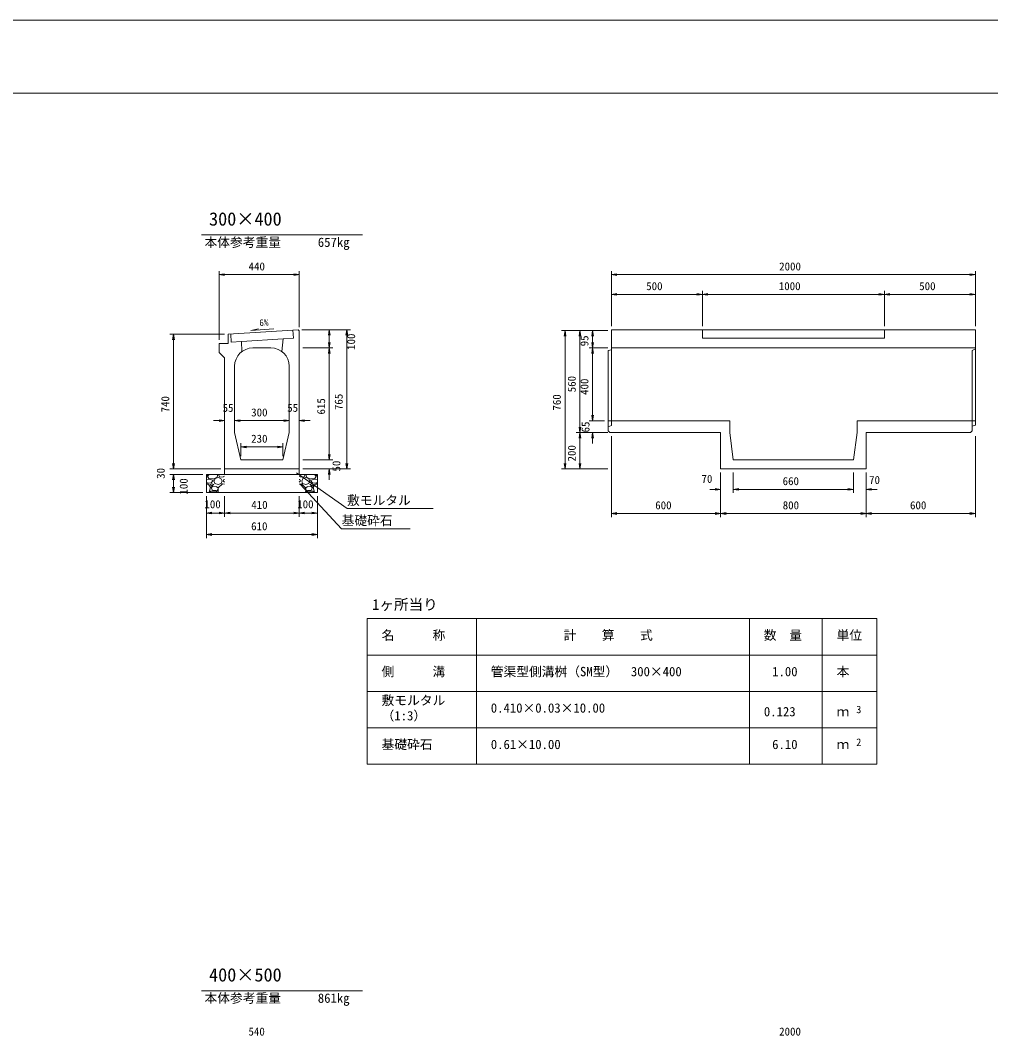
# Model space of a CAD drawing. Units: millimetres on the paper. Extents: x 174 to 1015, y 124 to 718.
# Drawn here: x 594.5 to 861.1, y 438.6 to 717.5 of the extents above; entities that cross this region are included whole.
import ezdxf
from ezdxf.enums import TextEntityAlignment as Align

# ---------------------------------------------------------------- set-up
doc = ezdxf.new("R2010")
doc.units = ezdxf.units.MM
for name, color, linetype, lineweight in [('D-MTR-FRAM（材料表図枠）', 2, 'Continuous', 18), ('D-STR-DIM（寸法）', 7, 'Continuous', 18), ('D-STR-HTXT（旗揚げ）', 7, 'Continuous', 18), ('D-STR-STRn（構造物）', 7, 'Continuous', 18), ('D-STR（構造物外形線）', 1, 'Continuous', 18), ('D-TTL(外枠）', 2, 'Continuous', 18), ('DEFPOINTS_2', 8, 'Continuous', 18)]:
    doc.layers.add(name, color=color, linetype=linetype, lineweight=lineweight)
for name, color, linetype in [('D-MTR-TXT(文字列）', 7, 'Continuous'), ('D-MTR（材料表タイトル）', 7, 'Continuous'), ('D-STR-TXT（文字）', 7, 'Continuous'), ('D-TTL-TXT（文字）', 7, 'Continuous')]:
    doc.layers.add(name, color=color, linetype=linetype)
doc.styles.add('ＭＳ ゴシック', font='')
doc.styles.get('ＭＳ ゴシック').set_extended_font_data('MS Gothic')

msp = doc.modelspace()

# ---------------------------------------------------------------- linework, layer by layer
at = {"layer": 'D-MTR-FRAM（材料表図枠）'}
for p, q in [((689.831, 553.181), (829.831, 553.181)), ((689.831, 513.181), (689.831, 553.181)), ((719.831, 513.181), (719.831, 553.181)), ((794.831, 513.181), (794.831, 553.181)), ((814.831, 521.181), (814.831, 553.181)), ((814.831, 513.181), (814.831, 553.181)), ((829.831, 513.181), (829.831, 553.181)), ((689.831, 543.181), (829.831, 543.181)), ((689.831, 533.181), (829.831, 533.181)), ((689.831, 523.181), (829.831, 523.181)), ((689.831, 513.181), (829.831, 513.181))]:
    msp.add_line(p, q, dxfattribs=at)
at = {"layer": 'D-STR-DIM（寸法）'}
for p, q in [((649.117, 629.778), (649.117, 648.646)), ((649.117, 647.646), (650.617, 647.896)), ((650.617, 647.396), (649.117, 647.646)), ((649.117, 647.646), (650.617, 647.646)), ((669.617, 647.646), (650.617, 647.646)), ((669.617, 647.896), (671.117, 647.646)), ((671.117, 647.646), (669.617, 647.396)), ((671.117, 647.646), (669.617, 647.646)), ((671.117, 633.228), (671.117, 648.646)), ((756.888, 633.528), (756.888, 648.646)), ((756.888, 647.646), (758.388, 647.896)), ((758.388, 647.396), (756.888, 647.646)), ((756.888, 647.646), (758.388, 647.646)), ((855.388, 647.646), (758.388, 647.646)), ((855.388, 647.896), (856.888, 647.646)), ((856.888, 647.646), (855.388, 647.396)), ((856.888, 647.646), (855.388, 647.646)), ((856.888, 633.528), (856.888, 648.646)), ((756.888, 633.528), (756.888, 643.235)), ((756.888, 642.235), (758.388, 642.485)), ((758.388, 641.985), (756.888, 642.235)), ((756.888, 642.235), (758.388, 642.235)), ((758.388, 642.235), (780.388, 642.235)), ((780.388, 642.485), (781.888, 642.235)), ((781.888, 642.235), (780.388, 641.985)), ((781.888, 642.235), (780.388, 642.235)), ((781.888, 633.528), (781.888, 643.235)), ((781.888, 633.528), (781.888, 643.235)), ((781.888, 642.235), (783.388, 642.485)), ((783.388, 641.985), (781.888, 642.235)), ((781.888, 642.235), (783.388, 642.235)), ((783.388, 642.235), (830.388, 642.235)), ((830.388, 642.485), (831.888, 642.235)), ((831.888, 642.235), (830.388, 641.985)), ((831.888, 642.235), (830.388, 642.235)), ((831.888, 633.528), (831.888, 643.235)), ((831.888, 633.528), (831.888, 643.235)), ((831.888, 642.235), (833.388, 642.485)), ((833.388, 641.985), (831.888, 642.235)), ((831.888, 642.235), (833.388, 642.235)), ((855.388, 642.235), (833.388, 642.235)), ((855.388, 642.485), (856.888, 642.235)), ((856.888, 642.235), (855.388, 641.985)), ((856.888, 642.235), (855.388, 642.235)), ((856.888, 633.528), (856.888, 643.235)), ((650.617, 631.278), (635.58, 631.278)), ((636.33, 629.778), (636.58, 631.278)), ((636.58, 631.278), (636.83, 629.778)), ((636.58, 631.278), (636.58, 629.778)), ((671.817, 632.509), (680.394, 632.509)), ((671.817, 632.509), (685.218, 632.509)), ((679.144, 631.009), (679.394, 632.509)), ((679.394, 632.509), (679.644, 631.009)), ((679.394, 632.509), (679.394, 631.009)), ((679.394, 629.028), (679.394, 631.009)), ((683.968, 631.009), (684.218, 632.509)), ((684.218, 632.509), (684.468, 631.009)), ((684.218, 632.509), (684.218, 631.009)), ((684.218, 631.009), (684.218, 595.778)), ((755.888, 632.278), (743.157, 632.278)), ((743.907, 630.778), (744.157, 632.278)), ((744.157, 632.278), (744.407, 630.778)), ((744.157, 632.278), (744.157, 630.778)), ((744.157, 630.778), (744.157, 595.778)), ((755.888, 632.278), (747.253, 632.278)), ((748.003, 630.778), (748.253, 632.278)), ((748.253, 632.278), (748.503, 630.778)), ((748.253, 632.278), (748.253, 630.778)), ((748.253, 630.778), (748.253, 605.778)), ((755.888, 632.278), (750.737, 632.278)), ((751.487, 630.778), (751.737, 632.278)), ((751.737, 632.278), (751.987, 630.778)), ((751.737, 632.278), (751.737, 630.778)), ((751.737, 630.778), (751.737, 629.028)), ((636.58, 629.778), (636.58, 595.778)), ((672.117, 627.528), (680.394, 627.528)), ((672.117, 627.528), (680.394, 627.528)), ((679.394, 627.528), (679.144, 629.028)), ((679.144, 626.028), (679.394, 627.528)), ((679.644, 629.028), (679.394, 627.528)), ((679.394, 627.528), (679.394, 629.028)), ((679.394, 627.528), (679.644, 626.028)), ((679.394, 627.528), (679.394, 626.028)), ((755.888, 627.528), (750.737, 627.528)), ((755.888, 627.528), (750.737, 627.528)), ((751.737, 627.528), (751.487, 629.028)), ((751.487, 626.028), (751.737, 627.528)), ((751.987, 629.028), (751.737, 627.528)), ((751.737, 627.528), (751.737, 629.028)), ((751.737, 627.528), (751.987, 626.028)), ((751.737, 627.528), (751.737, 626.028)), ((679.394, 598.278), (679.394, 626.028)), ((751.737, 626.028), (751.737, 609.028)), ((650.617, 605.278), (650.617, 608.555)), ((653.367, 605.278), (653.367, 608.555)), ((653.367, 605.278), (653.367, 608.555)), ((668.367, 605.278), (668.367, 608.555)), ((668.367, 605.278), (668.367, 608.555)), ((671.117, 605.278), (671.117, 608.555)), ((751.737, 607.528), (751.487, 609.028)), ((751.737, 607.528), (751.487, 609.028)), ((751.737, 609.028), (751.737, 610.528)), ((751.987, 609.028), (751.737, 607.528)), ((751.737, 607.528), (751.737, 609.028)), ((751.987, 609.028), (751.737, 607.528)), ((751.737, 607.528), (751.737, 609.028)), ((649.117, 607.555), (647.617, 607.555)), ((649.117, 607.805), (650.617, 607.555)), ((650.617, 607.555), (649.117, 607.305)), ((650.617, 607.555), (649.117, 607.555)), ((653.367, 607.555), (654.867, 607.805)), ((653.367, 607.555), (654.867, 607.805)), ((654.867, 607.305), (653.367, 607.555)), ((653.367, 607.555), (654.867, 607.555)), ((654.867, 607.305), (653.367, 607.555)), ((653.367, 607.555), (654.867, 607.555)), ((654.867, 607.555), (656.367, 607.555)), ((666.867, 607.555), (654.867, 607.555)), ((666.867, 607.555), (665.367, 607.555)), ((666.867, 607.805), (668.367, 607.555)), ((666.867, 607.805), (668.367, 607.555)), ((668.367, 607.555), (666.867, 607.305)), ((668.367, 607.555), (666.867, 607.555)), ((668.367, 607.555), (666.867, 607.305)), ((668.367, 607.555), (666.867, 607.555)), ((671.117, 607.555), (672.617, 607.805)), ((672.617, 607.305), (671.117, 607.555)), ((671.117, 607.555), (672.617, 607.555)), ((672.617, 607.555), (674.117, 607.555)), ((748.253, 604.278), (748.003, 605.778)), ((748.503, 605.778), (748.253, 604.278)), ((748.253, 604.278), (748.253, 605.778)), ((754.988, 607.528), (750.737, 607.528)), ((754.988, 607.528), (750.737, 607.528)), ((755.888, 604.278), (747.253, 604.278)), ((755.888, 604.278), (747.253, 604.278)), ((748.003, 602.778), (748.253, 604.278)), ((748.253, 604.278), (748.503, 602.778)), ((748.253, 604.278), (748.253, 602.778)), ((748.253, 595.778), (748.253, 602.778)), ((755.888, 604.278), (750.737, 604.278)), ((751.487, 602.778), (751.737, 604.278)), ((751.737, 604.278), (751.987, 602.778)), ((751.737, 604.278), (751.737, 602.778)), ((751.737, 602.778), (751.737, 601.278)), ((756.888, 603.278), (756.888, 581.053)), ((856.888, 603.278), (856.888, 581.053)), ((655.117, 597.778), (655.117, 601.337)), ((655.117, 600.337), (656.617, 600.587)), ((656.617, 600.087), (655.117, 600.337)), ((655.117, 600.337), (656.617, 600.337)), ((665.117, 600.337), (656.617, 600.337)), ((665.117, 600.587), (666.617, 600.337)), ((666.617, 600.337), (665.117, 600.087)), ((666.617, 600.337), (665.117, 600.337)), ((666.617, 597.778), (666.617, 601.337)), ((679.394, 598.278), (679.394, 599.778)), ((636.58, 595.778), (636.58, 597.278)), ((672.117, 596.778), (680.394, 596.778)), ((672.117, 596.778), (680.394, 596.778)), ((679.394, 596.778), (679.144, 598.278)), ((679.394, 596.778), (679.144, 598.278)), ((679.644, 598.278), (679.394, 596.778)), ((679.394, 596.778), (679.394, 598.278)), ((679.644, 598.278), (679.394, 596.778)), ((679.394, 596.778), (679.394, 598.278)), ((649.617, 594.278), (635.58, 594.278)), ((649.617, 594.278), (635.58, 594.278)), ((636.58, 594.278), (636.33, 595.778)), ((636.58, 594.278), (636.33, 595.778)), ((636.83, 595.778), (636.58, 594.278)), ((636.58, 594.278), (636.58, 595.778)), ((636.83, 595.778), (636.58, 594.278)), ((636.58, 594.278), (636.58, 595.778)), ((672.117, 594.278), (680.394, 594.278)), ((672.117, 594.278), (685.218, 594.278)), ((679.144, 592.778), (679.394, 594.278)), ((679.394, 594.278), (679.644, 592.778)), ((679.394, 594.278), (679.394, 592.778)), ((684.218, 594.278), (683.968, 595.778)), ((684.468, 595.778), (684.218, 594.278)), ((684.218, 594.278), (684.218, 595.778)), ((755.888, 594.278), (743.157, 594.278)), ((744.157, 594.278), (743.907, 595.778)), ((744.407, 595.778), (744.157, 594.278)), ((744.157, 594.278), (744.157, 595.778)), ((755.888, 594.278), (747.253, 594.278)), ((748.253, 594.278), (748.003, 595.778)), ((748.503, 595.778), (748.253, 594.278)), ((748.253, 594.278), (748.253, 595.778)), ((644.617, 592.778), (635.58, 592.778)), ((644.617, 592.778), (635.58, 592.778)), ((636.33, 591.278), (636.58, 592.778)), ((636.33, 591.278), (636.58, 592.778)), ((636.58, 592.778), (636.83, 591.278)), ((636.58, 592.778), (636.58, 591.278)), ((636.58, 592.778), (636.83, 591.278)), ((636.58, 592.778), (636.58, 591.278)), ((636.58, 591.278), (636.58, 589.278)), ((636.58, 591.278), (636.58, 589.778)), ((679.394, 592.778), (679.394, 591.278)), ((786.888, 593.278), (786.888, 587.682)), ((786.888, 593.278), (786.888, 581.053)), ((786.888, 593.278), (786.888, 581.053)), ((790.388, 593.278), (790.388, 587.682)), ((790.388, 593.278), (790.388, 587.682)), ((823.388, 593.278), (823.388, 587.682)), ((823.388, 593.278), (823.388, 587.682)), ((826.888, 593.278), (826.888, 587.682)), ((826.888, 593.278), (826.888, 581.053)), ((826.888, 593.278), (826.888, 581.053)), ((636.58, 587.778), (636.33, 589.278)), ((636.83, 589.278), (636.58, 587.778)), ((636.58, 587.778), (636.58, 589.278)), ((785.388, 588.682), (783.888, 588.682)), ((785.388, 588.932), (786.888, 588.682)), ((786.888, 588.682), (785.388, 588.432)), ((786.888, 588.682), (785.388, 588.682)), ((790.388, 588.682), (791.888, 588.932)), ((790.388, 588.682), (791.888, 588.932)), ((791.888, 588.432), (790.388, 588.682)), ((790.388, 588.682), (791.888, 588.682)), ((791.888, 588.432), (790.388, 588.682)), ((790.388, 588.682), (791.888, 588.682)), ((821.888, 588.682), (791.888, 588.682)), ((791.888, 588.682), (793.388, 588.682)), ((821.888, 588.682), (820.388, 588.682)), ((821.888, 588.932), (823.388, 588.682)), ((821.888, 588.932), (823.388, 588.682)), ((823.388, 588.682), (821.888, 588.432)), ((823.388, 588.682), (821.888, 588.682)), ((823.388, 588.682), (821.888, 588.432)), ((823.388, 588.682), (821.888, 588.682)), ((826.888, 588.682), (828.388, 588.932)), ((828.388, 588.432), (826.888, 588.682)), ((826.888, 588.682), (828.388, 588.682)), ((828.388, 588.682), (829.888, 588.682)), ((644.617, 587.778), (635.58, 587.778)), ((645.617, 586.778), (645.617, 575.3)), ((645.617, 586.778), (645.617, 581.167)), ((650.617, 586.778), (650.617, 581.167)), ((650.617, 586.778), (650.617, 581.167)), ((671.117, 586.778), (671.117, 581.167)), ((671.117, 586.778), (671.117, 581.167)), ((676.117, 586.794), (676.117, 575.3)), ((676.117, 586.778), (676.117, 581.167)), ((645.617, 582.167), (647.117, 582.417)), ((647.117, 581.917), (645.617, 582.167)), ((645.617, 582.167), (647.117, 582.167)), ((649.117, 582.167), (647.117, 582.167)), ((649.117, 582.417), (650.617, 582.167)), ((650.617, 582.167), (649.117, 581.917)), ((650.617, 582.167), (649.117, 582.167)), ((650.617, 582.167), (652.117, 582.417)), ((652.117, 581.917), (650.617, 582.167)), ((650.617, 582.167), (652.117, 582.167)), ((669.617, 582.167), (652.117, 582.167)), ((669.617, 582.417), (671.117, 582.167)), ((671.117, 582.167), (669.617, 581.917)), ((671.117, 582.167), (669.617, 582.167)), ((671.117, 582.167), (672.617, 582.417)), ((672.617, 581.917), (671.117, 582.167)), ((671.117, 582.167), (672.617, 582.167)), ((672.617, 582.167), (674.617, 582.167)), ((674.617, 582.417), (676.117, 582.167)), ((676.117, 582.167), (674.617, 581.917)), ((676.117, 582.167), (674.617, 582.167)), ((756.888, 582.053), (758.388, 582.303)), ((758.388, 581.803), (756.888, 582.053)), ((756.888, 582.053), (758.388, 582.053)), ((758.388, 582.053), (785.388, 582.053)), ((785.388, 582.303), (786.888, 582.053)), ((786.888, 582.053), (785.388, 581.803)), ((786.888, 582.053), (785.388, 582.053)), ((786.888, 582.053), (788.388, 582.303)), ((788.388, 581.803), (786.888, 582.053)), ((786.888, 582.053), (788.388, 582.053)), ((788.388, 582.053), (825.388, 582.053)), ((825.388, 582.303), (826.888, 582.053)), ((826.888, 582.053), (825.388, 581.803)), ((826.888, 582.053), (825.388, 582.053)), ((826.888, 582.053), (828.388, 582.303)), ((828.388, 581.803), (826.888, 582.053)), ((826.888, 582.053), (828.388, 582.053)), ((855.388, 582.053), (828.388, 582.053)), ((855.388, 582.303), (856.888, 582.053)), ((856.888, 582.053), (855.388, 581.803)), ((856.888, 582.053), (855.388, 582.053)), ((645.617, 576.3), (647.117, 576.55)), ((647.117, 576.05), (645.617, 576.3)), ((645.617, 576.3), (647.117, 576.3)), ((674.617, 576.3), (647.117, 576.3)), ((674.617, 576.55), (676.117, 576.3)), ((676.117, 576.3), (674.617, 576.05)), ((676.117, 576.3), (674.617, 576.3))]:
    msp.add_line(p, q, dxfattribs=at)
at = {"layer": 'D-STR-HTXT（旗揚げ）'}
for p, q in [((644.286, 658.563), (688.473, 658.563)), ((657.805, 632.346), (659.933, 632.762)), ((657.805, 632.346), (664.115, 632.745)), ((670.389, 593.239), (684.283, 583.381)), ((671.412, 590.146), (682.785, 577.83)), ((707.881, 583.381), (684.283, 583.381)), ((701.649, 577.83), (682.785, 577.83)), ((644.286, 450.965), (688.473, 450.965))]:
    msp.add_line(p, q, dxfattribs=at)
at = {"layer": 'D-STR-STRn（構造物）'}
for p, q in [((650.617, 594.278), (650.617, 592.778)), ((671.117, 594.278), (671.117, 592.778)), ((650.617, 592.778), (645.617, 592.778)), ((645.617, 592.778), (645.617, 587.778)), ((645.617, 592.343), (646.18, 592.778)), ((646.38, 591.47), (645.617, 591.39)), ((645.926, 592.226), (646.422, 592.778)), ((646.285, 591.623), (645.935, 592.223)), ((647.522, 591.536), (646.272, 591.636)), ((647.374, 591.229), (646.374, 591.479)), ((647.426, 590.973), (647.376, 591.223)), ((648.578, 592.072), (647.528, 591.522)), ((647.724, 590.976), (648.024, 591.676)), ((648.026, 591.676), (648.826, 591.926)), ((648.777, 592.776), (648.577, 592.076)), ((648.824, 591.926), (649.624, 591.626)), ((648.948, 592.778), (649.217, 592.137)), ((649.223, 592.123), (650.273, 592.073)), ((649.626, 591.624), (649.926, 590.974)), ((650.274, 590.977), (650.424, 591.377)), ((650.276, 592.08), (650.617, 592.343)), ((650.617, 591.39), (650.43, 591.37)), ((671.117, 592.778), (650.617, 592.778)), ((671.117, 592.778), (676.117, 592.778)), ((671.458, 592.08), (671.117, 592.343)), ((671.117, 591.39), (671.304, 591.37)), ((671.459, 590.977), (671.309, 591.377)), ((672.511, 592.123), (671.461, 592.073)), ((672.107, 591.624), (671.807, 590.974)), ((672.91, 591.926), (672.11, 591.626)), ((672.786, 592.778), (672.516, 592.137)), ((673.708, 591.676), (672.908, 591.926)), ((672.956, 592.776), (673.156, 592.076)), ((673.156, 592.072), (674.206, 591.522)), ((674.009, 590.976), (673.709, 591.676)), ((674.211, 591.536), (675.461, 591.636)), ((674.308, 590.973), (674.358, 591.223)), ((674.36, 591.229), (675.36, 591.479)), ((675.808, 592.226), (675.311, 592.778)), ((675.354, 591.47), (676.117, 591.39)), ((675.448, 591.623), (675.798, 592.223)), ((676.117, 592.343), (675.554, 592.778)), ((676.117, 592.778), (676.117, 587.778)), ((645.824, 590.392), (645.617, 590.618)), ((646.227, 590.071), (645.617, 590.122)), ((646.972, 590.479), (645.822, 590.379)), ((646.787, 589.179), (646.237, 590.079)), ((646.376, 587.924), (646.776, 589.174)), ((646.724, 590.026), (646.924, 589.526)), ((647.075, 590.174), (646.725, 590.024)), ((646.924, 589.527), (647.674, 589.977)), ((646.924, 589.078), (647.324, 588.478)), ((647.425, 589.576), (646.925, 589.076)), ((647.426, 590.976), (646.976, 590.476)), ((647.677, 589.977), (647.077, 590.177)), ((647.327, 588.474), (648.577, 588.324)), ((648.431, 589.429), (647.431, 589.579)), ((647.671, 590.977), (647.971, 590.277)), ((647.972, 590.272), (648.822, 590.022)), ((648.836, 589.065), (648.436, 589.415)), ((648.577, 588.327), (648.827, 588.777)), ((648.873, 589.128), (648.823, 588.078)), ((648.826, 588.776), (648.826, 589.076)), ((648.828, 590.023), (649.678, 590.273)), ((650.027, 590.176), (648.877, 589.126)), ((649.674, 590.278), (649.924, 590.978)), ((650.617, 590.122), (650.027, 590.171)), ((650.617, 590.618), (650.274, 590.992)), ((671.117, 590.618), (671.46, 590.992)), ((671.117, 590.122), (671.707, 590.171)), ((671.707, 590.176), (672.857, 589.126)), ((672.06, 590.278), (671.81, 590.978)), ((672.905, 590.023), (672.055, 590.273)), ((672.86, 589.128), (672.91, 588.078)), ((672.898, 589.065), (673.298, 589.415)), ((673.157, 588.327), (672.907, 588.777)), ((672.908, 588.776), (672.908, 589.076)), ((673.762, 590.272), (672.912, 590.022)), ((674.407, 588.474), (673.157, 588.324)), ((673.302, 589.429), (674.302, 589.579)), ((674.063, 590.977), (673.763, 590.277)), ((674.057, 589.977), (674.657, 590.177)), ((674.81, 589.527), (674.06, 589.977)), ((674.308, 590.976), (674.758, 590.476)), ((674.308, 589.576), (674.808, 589.076)), ((674.81, 589.078), (674.41, 588.478)), ((674.659, 590.174), (675.009, 590.024)), ((674.762, 590.479), (675.912, 590.379)), ((675.01, 590.026), (674.81, 589.526)), ((674.947, 589.179), (675.497, 590.079)), ((675.358, 587.924), (674.958, 589.174)), ((675.507, 590.071), (676.117, 590.122)), ((675.91, 590.392), (676.117, 590.618)), ((645.617, 587.778), (676.117, 587.778)), ((646.18, 587.778), (646.376, 587.93)), ((646.422, 587.778), (646.826, 588.226)), ((646.826, 588.226), (648.126, 588.226)), ((648.124, 588.237), (648.774, 587.787)), ((648.817, 588.087), (648.948, 587.778)), ((672.916, 588.087), (672.786, 587.778)), ((673.61, 588.237), (672.96, 587.787)), ((674.908, 588.226), (673.608, 588.226)), ((675.311, 587.778), (674.908, 588.226)), ((675.554, 587.778), (675.358, 587.93))]:
    msp.add_line(p, q, dxfattribs=at)
at = {"layer": 'D-STR（構造物外形線）'}
for p, q in [((651.617, 631.278), (670.817, 632.509)), ((651.617, 628.778), (651.617, 631.278)), ((652.334, 631.324), (652.475, 629.129)), ((669.399, 632.418), (669.54, 630.223)), ((670.817, 632.509), (671.117, 632.228)), ((671.117, 604.278), (671.117, 632.228)), ((756.888, 632.528), (856.888, 632.528)), ((756.888, 606.178), (756.888, 632.528)), ((781.888, 632.528), (781.888, 630.223)), ((831.888, 630.223), (831.888, 632.528)), ((856.888, 606.328), (856.888, 632.528)), ((649.117, 628.778), (651.617, 628.778)), ((649.117, 626.278), (649.117, 628.778)), ((652.475, 629.129), (655.269, 629.308)), ((655.269, 629.308), (666.746, 630.043)), ((655.269, 629.308), (655.367, 626.528)), ((658.367, 627.528), (663.367, 627.528)), ((666.746, 630.043), (666.367, 626.528)), ((669.54, 630.223), (666.746, 630.043)), ((756.888, 627.528), (856.888, 627.528)), ((781.888, 630.223), (831.888, 630.223)), ((649.117, 626.278), (650.617, 624.778)), ((650.617, 604.278), (650.617, 624.778)), ((755.988, 626.778), (756.888, 627.028)), ((755.988, 604.728), (755.988, 626.778)), ((855.988, 626.778), (856.888, 627.278)), ((855.988, 604.728), (855.988, 626.778)), ((653.367, 604.278), (653.367, 622.528)), ((668.367, 604.278), (668.367, 622.528)), ((755.988, 607.528), (789.388, 607.528)), ((755.988, 605.878), (756.888, 606.178)), ((789.388, 607.528), (789.388, 604.278)), ((824.388, 607.528), (856.888, 607.528)), ((824.388, 607.528), (824.388, 604.278)), ((855.988, 606.028), (856.888, 606.328)), ((650.617, 604.278), (650.617, 594.278)), ((653.367, 604.278), (655.117, 596.778)), ((666.617, 596.778), (668.367, 604.278)), ((671.117, 594.278), (671.117, 604.278)), ((755.988, 604.728), (756.438, 604.278)), ((756.438, 604.278), (786.888, 604.278)), ((786.888, 604.278), (786.888, 594.278)), ((789.388, 604.278), (790.388, 596.778)), ((823.388, 596.778), (824.388, 604.278)), ((826.888, 594.278), (826.888, 604.278)), ((826.888, 604.278), (855.538, 604.278)), ((855.538, 604.278), (855.988, 604.728)), ((655.117, 596.778), (666.617, 596.778)), ((790.388, 596.778), (823.388, 596.778)), ((650.617, 594.278), (671.117, 594.278)), ((786.888, 594.278), (826.888, 594.278))]:
    msp.add_line(p, q, dxfattribs=at)
for centre, start, end in [((658.367, 622.528), 90, 180), ((663.367, 622.528), 0, 90)]:
    msp.add_arc(centre, 5, start, end, dxfattribs=at)
at = {"layer": 'D-TTL(外枠）'}
msp.add_line((197, 697.5), (992, 697.5), dxfattribs=at)
at = {"layer": 'DEFPOINTS_2'}
msp.add_line((174, 717.5), (1015, 717.5), dxfattribs=at)

# ---------------------------------------------------------------- texts
at = {"layer": 'D-MTR-TXT(文字列）', "style": 'ＭＳ ゴシック'}
for s, height, p in [('本体参考重量', 2.566, (645.116, 654.496)), ('657kg', 2.566, (676.236, 654.496)), ('名\u3000\u3000\u3000称', 2.566, (693.754, 546.584)), ('計\u3000\u3000算\u3000\u3000式', 2.566, (743.762, 546.584)), ('数\u3000量', 2.566, (798.754, 546.584)), ('単位', 2.566, (818.754, 546.584)), ('側\u3000\u3000\u3000溝', 2.566, (693.754, 536.584)), ('管渠型側溝桝（SM型）\u3000300×400', 2.566, (723.754, 536.584)), ('1.00', 2.566, (801.055, 536.584)), ('本', 2.566, (818.754, 536.584)), ('敷モルタル', 2.566, (693.754, 528.685)), ('0.410×0.03×10.00', 2.566, (723.754, 526.584)), ('（1:3）', 2.566, (693.754, 524.462)), ('0.123', 2.566, (798.781, 525.584)), ('ｍ', 2.566, (818.754, 525.584)), ('3', 2.053, (824.156, 526.589)), ('基礎砕石', 2.566, (693.754, 516.584)), ('0.61×10.00', 2.566, (723.754, 516.584)), ('6.10', 2.566, (801.055, 516.584)), ('ｍ', 2.566, (818.754, 516.584)), ('2', 2.053, (824.156, 517.589)), ('本体参考重量', 2.566, (645.116, 446.898)), ('861kg', 2.566, (676.236, 446.898))]:
    msp.add_text(s, height=height, dxfattribs=at).set_placement(p, align=Align.BOTTOM_LEFT)
at = {"layer": 'D-MTR（材料表タイトル）', "style": 'ＭＳ ゴシック'}
msp.add_text('1ヶ所当り', height=2.933, dxfattribs=at).set_placement((691.173, 554.706), align=Align.BOTTOM_LEFT)
at = {"layer": 'D-STR-DIM（寸法）', "style": 'ＭＳ ゴシック'}
for s, p in [('440', (657.208, 648.146)), ('2000', (802.974, 648.146)), ('500', (766.456, 642.735)), ('1000', (802.875, 642.735)), ('500', (841.456, 642.735)), ('55', (650.073, 609.305)), ('300', (657.935, 608.055)), ('55', (667.823, 609.305)), ('230', (657.928, 600.837)), ('70', (781.641, 589.808)), ('660', (803.933, 589.182)), ('70', (827.692, 589.497)), ('100', (645.079, 582.831)), ('100', (670.579, 582.831)), ('410', (657.958, 582.667)), ('600', (768.933, 582.553)), ('800', (803.956, 582.553)), ('600', (838.933, 582.553)), ('610', (657.913, 576.8)), ('540', (657.185, 438.01)), ('2000', (802.974, 438.01))]:
    msp.add_text(s, height=2.199, dxfattribs=at).set_placement(p, align=Align.BOTTOM_LEFT)
for s, p in [('100', (687.144, 626.98)), ('95', (751.237, 627.969)), ('560', (747.753, 615.347)), ('400', (751.237, 614.619)), ('740', (636.08, 609.809)), ('615', (678.894, 609.237)), ('765', (683.718, 610.462)), ('760', (743.657, 610.309)), ('65', (751.527, 604.316)), ('200', (747.753, 596.339)), ('30', (634.83, 591.571)), ('50', (683.096, 593.571)), ('100', (641.129, 587.24))]:
    msp.add_text(s, height=2.199, rotation=90, dxfattribs=at).set_placement(p, align=Align.BOTTOM_LEFT)
at = {"layer": 'D-STR-TXT（文字）', "style": 'ＭＳ ゴシック'}
msp.add_text('6%', height=1.833, rotation=3.62, dxfattribs=at).set_placement((660.262, 632.95), align=Align.BOTTOM_LEFT)
for s, p in [('敷モルタル', (684.283, 583.631)), ('基礎砕石', (682.785, 578.08))]:
    msp.add_text(s, height=2.566, dxfattribs=at).set_placement(p, align=Align.BOTTOM_LEFT)
at = {"layer": 'D-TTL-TXT（文字）', "style": 'ＭＳ ゴシック'}
for s, p in [('300×400', (646.356, 660.012)), ('400×500', (646.356, 452.413))]:
    msp.add_text(s, height=3.666, dxfattribs=at).set_placement(p, align=Align.BOTTOM_LEFT)

doc.saveas('drawing.dxf')
